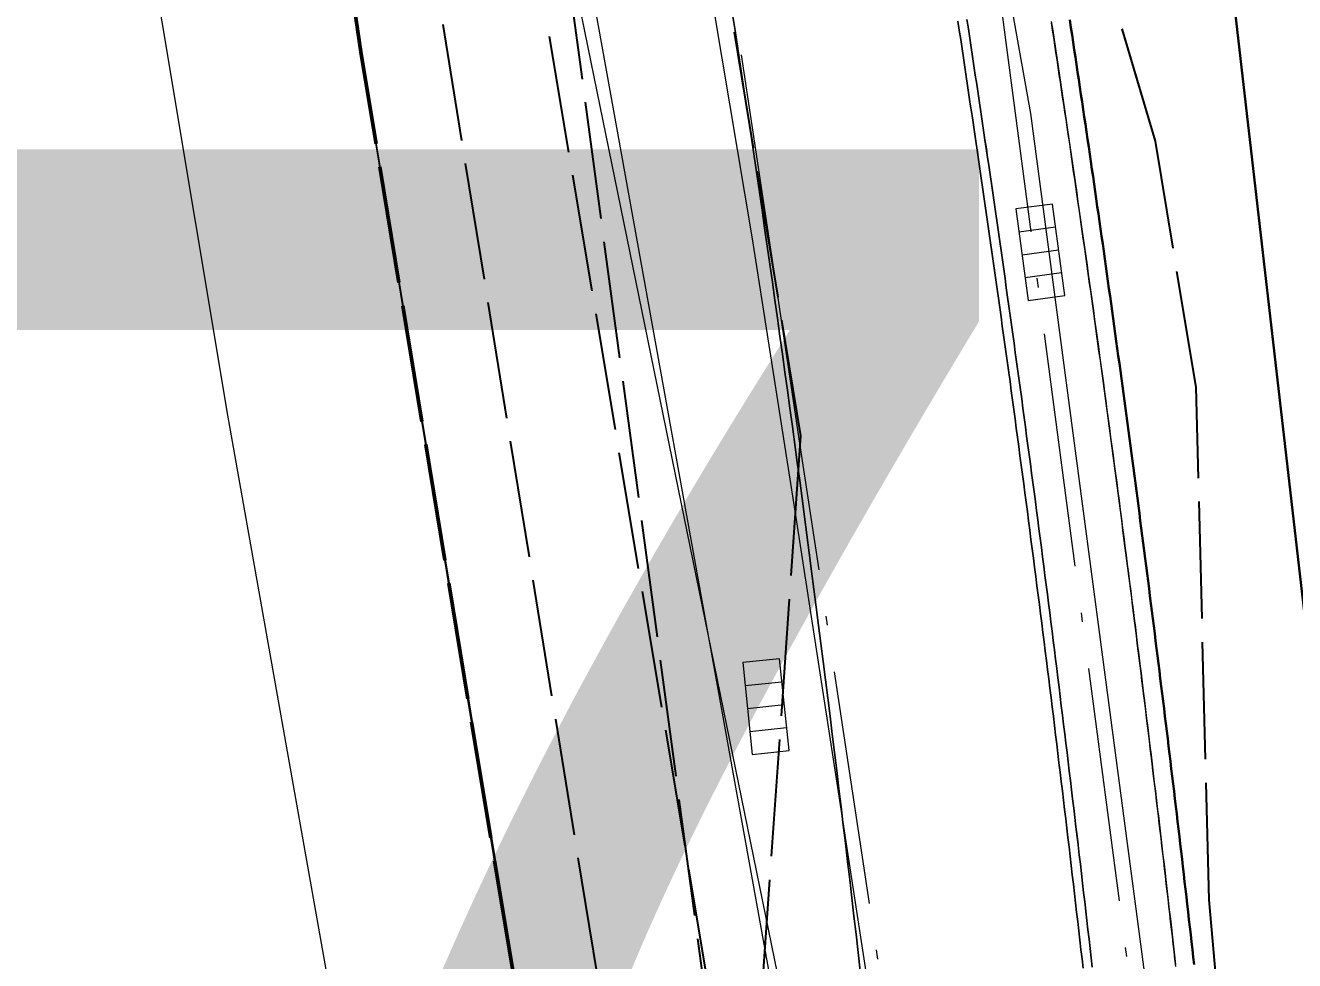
# Model space of a CAD drawing. Header units: metres. Extents: x 105014 to 106600, y 111320 to 118425.
# Drawn here: x 105854.37 to 105868.12, y 117612.92 to 117623.05 of the extents above; entities that cross this region are included whole.
import ezdxf
from ezdxf.enums import TextEntityAlignment as Align

# ---------------------------------------------------------------- set-up
doc = ezdxf.new("R2010")
doc.units = ezdxf.units.M
doc.linetypes.add('DASHDOT', pattern=[3.556, 2.54, -0.508, 0, -0.508])
doc.linetypes.add('DASHED', pattern=[1.524, 1.27, -0.254])
for name, color, linetype, lineweight in [('00-BASE-LIMITE', 7, 'DASHED', 50), ('00-BASE-UE', 42, 'DASHED', 25), ('10-PAV-CALZADA-MIXTA', 8, 'CONTINUOUS', 30), ('10-PAV-CICLORUTA', 76, 'CONTINUOUS', 18), ('10-PAV-SARDINEL', 252, 'CONTINUOUS', 13), ('20-EP-ZONA-DURA', 253, 'CONTINUOUS', 13), ('20-EP-ZONA-VERDE', 84, 'CONTINUOUS', 13), ('30-RED-ENEL-PROY', 1, 'DASHED', 25), ('30-RED-ETB-EXIST', 145, 'CONTINUOUS', 13), ('30-RED-MOVISTAR-PROY', 4, 'DASHED', 25), ('30-RED-VANTI-EXIST', 52, 'CONTINUOUS', 13), ('30-RED-VANTI-PROY', 2, 'DASHED', 25), ('30-RED-VANTI-RETIRO', 8, 'DASHDOT', 13), ('35-RH-ACUE-MENOR-EXIST', 151, 'CONTINUOUS', 13), ('35-RH-ACUE-MENOR-PROY', 5, 'DASHED', 25), ('35-RH-PLUV-COLECTOR', 96, 'CONTINUOUS', 30), ('35-RH-PLUV-NODOS', 94, 'CONTINUOUS', 13), ('40-ROT-UE', 7, 'CONTINUOUS', 25), ('60-PREDIAL-LOTE', 42, 'CONTINUOUS', 13)]:
    doc.layers.add(name, color=color, linetype=linetype, lineweight=lineweight)

# ---------------------------------------------------------------- blocks, each defined once
blk = doc.blocks.new('SUMIDERO')
for p, q in [((-0.25, -0.2), (-0.25, 0.2)), ((0, -0.2), (0, 0.2)), ((0.25, -0.2), (0.25, 0.2))]:
    blk.add_line(p, q)
blk.add_lwpolyline([(-0.5, -0.2), (0.5, -0.2), (0.5, 0.2), (-0.5, 0.2)], close=True)

msp = doc.modelspace()

# ---------------------------------------------------------------- linework, layer by layer
at = {"layer": '00-BASE-LIMITE'}
msp.add_lwpolyline([(105858.9441, 117579.2321), (105858.0037, 117587.7827), (105859.2081, 117587.8995), (105858.6655, 117593.8995), (105857.3439, 117593.7831), (105856.4461, 117601.9481), (105856.3551, 117604.7461), (105857.6787, 117604.7817), (105858.9231, 117604.8151), (105859.8441, 117605.0941), (105860.3721, 117605.6111), (105860.6751, 117606.6931), (105860.1551, 117609.7351), (105858.0071, 117622.7351), (105856.6081, 117632.3481), (105854.4211, 117644.3971), (105852.0211, 117656.1071), (105849.9291, 117664.9301), (105847.7841, 117674.2351), (105846.2941, 117680.5101), (105844.4413, 117688.0453)], dxfattribs=at)
at = {"layer": '00-BASE-UE'}
msp.add_lwpolyline([(105858.9441, 117579.2321), (105858.0037, 117587.7827), (105859.2081, 117587.8995), (105858.6655, 117593.8995), (105857.3439, 117593.7831), (105856.4461, 117601.9481), (105856.3551, 117604.7461), (105857.6787, 117604.7817), (105858.9231, 117604.8151), (105859.8441, 117605.0941), (105860.3721, 117605.6111), (105860.6751, 117606.6931), (105860.1551, 117609.7351), (105858.0071, 117622.7351), (105856.6081, 117632.3481), (105854.4211, 117644.3971), (105852.0211, 117656.1071), (105849.9291, 117664.9301), (105847.7841, 117674.2351), (105846.2941, 117680.5101), (105844.4413, 117688.0453)], dxfattribs=at)
at = {"layer": '10-PAV-CALZADA-MIXTA'}
msp.add_lwpolyline([(105867.0281, 117612.8723), (105867.0191, 117612.9541), (105867.0099, 117613.0357), (105867.0005, 117613.1173), (105866.9911, 117613.1991), (105866.9817, 117613.2807), (105866.9721, 117613.3623), (105866.9627, 117613.4439), (105866.9533, 117613.5255), (105866.9439, 117613.6071), (105866.9345, 117613.6887), (105866.9249, 117613.7703), (105866.9155, 117613.8519), (105866.9061, 117613.9335), (105866.8967, 117614.0151), (105866.8871, 117614.0969), (105866.8777, 117614.1785), (105866.8683, 117614.2601), (105866.8587, 117614.3417), (105866.8489, 117614.4231), (105866.8391, 117614.5047), (105866.8293, 117614.5861), (105866.8195, 117614.6677), (105866.8099, 117614.7491), (105866.8001, 117614.8307), (105866.7903, 117614.9123), (105866.7805, 117614.9937), (105866.7707, 117615.0753), (105866.7609, 117615.1567), (105866.7511, 117615.2383), (105866.7413, 117615.3197), (105866.7315, 117615.4013), (105866.7217, 117615.4827), (105866.7119, 117615.5643), (105866.7019, 117615.6457), (105866.6917, 117615.7271), (105866.6817, 117615.8085), (105866.6715, 117615.8899), (105866.6613, 117615.9713), (105866.6513, 117616.0527), (105866.6411, 117616.1341), (105866.6309, 117616.2155), (105866.6209, 117616.2969), (105866.6107, 117616.3783), (105866.6005, 117616.4597), (105866.5905, 117616.5411), (105866.5803, 117616.6225), (105866.5701, 117616.7039), (105866.5601, 117616.7853), (105866.5497, 117616.8665), (105866.5391, 117616.9479), (105866.5287, 117617.0291), (105866.5183, 117617.1103), (105866.5077, 117617.1917), (105866.4973, 117617.2729), (105866.4867, 117617.3541), (105866.4763, 117617.4355), (105866.4657, 117617.5167), (105866.4553, 117617.5981), (105866.4449, 117617.6793), (105866.4343, 117617.7607), (105866.4239, 117617.8419), (105866.4133, 117617.9231), (105866.4029, 117618.0045), (105866.3923, 117618.0857), (105866.3813, 117618.1667), (105866.3705, 117618.2479), (105866.3597, 117618.3291), (105866.3487, 117618.4103), (105866.3379, 117618.4915), (105866.3271, 117618.5727), (105866.3161, 117618.6537), (105866.3053, 117618.7349), (105866.2945, 117618.8161), (105866.2835, 117618.8973), (105866.2727, 117618.9783), (105866.2619, 117619.0595), (105866.2509, 117619.1407), (105866.2401, 117619.2219), (105866.2293, 117619.3031), (105866.2181, 117619.3841), (105866.2067, 117619.4651), (105866.1955, 117619.5461), (105866.1843, 117619.6271), (105866.1731, 117619.7081), (105866.1617, 117619.7893), (105866.1505, 117619.8703), (105866.1393, 117619.9513), (105866.1281, 117620.0323), (105866.1167, 117620.1133), (105866.1055, 117620.1943), (105866.0943, 117620.2753), (105866.0829, 117620.3565), (105866.0717, 117620.4375), (105866.0605, 117620.5185), (105866.0489, 117620.5995), (105866.0373, 117620.6803), (105866.0257, 117620.7613), (105866.0141, 117620.8421), (105866.0025, 117620.9231), (105865.9907, 117621.0039), (105865.9791, 117621.0849), (105865.9675, 117621.1657), (105865.9557, 117621.2467), (105865.9441, 117621.3275), (105865.9325, 117621.4085), (105865.9209, 117621.4893), (105865.9091, 117621.5703), (105865.8975, 117621.6511), (105865.8859, 117621.7321), (105865.8741, 117621.8129), (105865.8621, 117621.8937), (105865.8499, 117621.9745), (105865.8379, 117622.0553), (105865.8259, 117622.1361), (105865.8137, 117622.2169), (105865.8017, 117622.2977), (105865.7897, 117622.3785), (105865.7775, 117622.4593), (105865.7655, 117622.5401), (105865.7535, 117622.6207), (105865.7413, 117622.7015), (105865.7293, 117622.7823), (105865.7173, 117622.8631), (105865.7051, 117622.9439), (105865.6931, 117623.0247), (105865.6807, 117623.1055)], dxfattribs=at)
at = {"layer": '10-PAV-CICLORUTA'}
for points in [[(105863.4125, 117612.8063), (105863.3897, 117613.0035), (105863.3669, 117613.2009), (105863.3439, 117613.3981), (105863.3211, 117613.5955), (105863.2983, 117613.7927), (105863.2751, 117613.9899), (105863.2515, 117614.1869), (105863.2279, 117614.3837), (105863.2043, 117614.5807), (105863.1805, 117614.7775), (105863.1569, 117614.9745), (105863.1331, 117615.1713), (105863.1087, 117615.3679), (105863.0843, 117615.5645), (105863.0597, 117615.7611), (105863.0353, 117615.9575), (105863.0109, 117616.1541), (105862.9863, 117616.3507), (105862.9611, 117616.5469), (105862.9357, 117616.7431), (105862.9105, 117616.9391), (105862.8851, 117617.1353), (105862.8599, 117617.3315), (105862.8345, 117617.5277), (105862.8085, 117617.7237), (105862.7823, 117617.9193), (105862.7561, 117618.1151), (105862.7299, 117618.3109), (105862.7037, 117618.5067), (105862.6775, 117618.7025), (105862.6509, 117618.8981), (105862.6239, 117619.0935), (105862.5967, 117619.2889), (105862.5695, 117619.4841), (105862.5425, 117619.6795), (105862.5153, 117619.8749), (105862.4881, 117620.0703), (105862.4601, 117620.2653), (105862.4319, 117620.4601), (105862.4039, 117620.6551), (105862.3757, 117620.8501), (105862.3477, 117621.0451), (105862.3195, 117621.2401), (105862.2907, 117621.4347), (105862.2615, 117621.6293), (105862.2325, 117621.8239), (105862.2035, 117622.0185), (105862.1743, 117622.2131), (105862.1453, 117622.4075), (105862.1157, 117622.6021), (105862.0855, 117622.7965), (105862.0555, 117622.9909), (105862.0253, 117623.1853)], [(105864.4683, 117623.0929), (105864.4837, 117622.9929), (105864.4993, 117622.8931), (105864.5143, 117622.7931), (105864.5293, 117622.6931), (105864.5443, 117622.5931), (105864.5591, 117622.4931), (105864.5741, 117622.3931), (105864.5891, 117622.2931), (105864.6039, 117622.1931), (105864.6189, 117622.0931), (105864.6339, 117621.9931), (105864.6489, 117621.8931), (105864.6639, 117621.7931), (105864.6787, 117621.6931), (105864.6935, 117621.5931), (105864.7079, 117621.4929), (105864.7223, 117621.3927), (105864.7369, 117621.2925), (105864.7513, 117621.1923), (105864.7657, 117621.0923), (105864.7801, 117620.9921), (105864.7945, 117620.8919), (105864.8089, 117620.7917), (105864.8233, 117620.6915), (105864.8379, 117620.5913), (105864.8523, 117620.4911), (105864.8667, 117620.3911), (105864.8807, 117620.2907), (105864.8945, 117620.1903), (105864.9085, 117620.0901), (105864.9225, 117619.9897), (105864.9363, 117619.8893), (105864.9503, 117619.7889), (105864.9643, 117619.6887), (105864.9781, 117619.5883), (105864.9921, 117619.4879), (105865.0061, 117619.3877), (105865.0199, 117619.2873), (105865.0339, 117619.1869), (105865.0475, 117619.0865), (105865.0611, 117618.9861), (105865.0745, 117618.8855), (105865.0879, 117618.7849), (105865.1013, 117618.6845), (105865.1147, 117618.5839), (105865.1283, 117618.4833), (105865.1417, 117618.3829), (105865.1553, 117618.2823), (105865.1687, 117618.1819), (105865.1821, 117618.0813), (105865.1955, 117617.9809), (105865.2089, 117617.8803), (105865.2219, 117617.7795), (105865.2349, 117617.6789), (105865.2479, 117617.5783), (105865.2609, 117617.4775), (105865.2739, 117617.3769), (105865.2869, 117617.2763), (105865.2999, 117617.1755), (105865.3129, 117617.0749), (105865.3259, 117616.9741), (105865.3389, 117616.8735), (105865.3519, 117616.7729), (105865.3649, 117616.6721), (105865.3775, 117616.5713), (105865.3901, 117616.4705), (105865.4025, 117616.3697), (105865.4151, 117616.2687), (105865.4277, 117616.1679), (105865.4401, 117616.0671), (105865.4527, 117615.9663), (105865.4653, 117615.8655), (105865.4779, 117615.7645), (105865.4903, 117615.6637), (105865.5029, 117615.5629), (105865.5155, 117615.4621), (105865.5279, 117615.3611), (105865.5399, 117615.2601), (105865.5521, 117615.1591), (105865.5641, 117615.0581), (105865.5763, 117614.9571), (105865.5883, 117614.8561), (105865.6005, 117614.7551), (105865.6125, 117614.6541), (105865.6247, 117614.5531), (105865.6369, 117614.4521), (105865.6489, 117614.3511), (105865.6611, 117614.2501), (105865.6731, 117614.1491), (105865.6849, 117614.0479), (105865.6965, 117613.9467), (105865.7083, 117613.8455), (105865.7199, 117613.7443), (105865.7317, 117613.6433), (105865.7433, 117613.5421), (105865.7551, 117613.4409), (105865.7667, 117613.3397), (105865.7785, 117613.2387), (105865.7903, 117613.1375), (105865.8019, 117613.0363), (105865.8135, 117612.9351), (105865.8251, 117612.8339)]]:
    msp.add_lwpolyline(points, dxfattribs=at)
at = {"layer": '10-PAV-SARDINEL'}
for points in [[(105866.8294, 117612.8502), (105866.8204, 117612.932), (105866.8112, 117613.0131), (105866.8018, 117613.0945), (105866.7924, 117613.1763), (105866.7831, 117613.2576), (105866.7735, 117613.3392), (105866.764, 117613.421), (105866.7546, 117613.5026), (105866.7452, 117613.5842), (105866.7359, 117613.6656), (105866.7263, 117613.7472), (105866.7168, 117613.829), (105866.7074, 117613.9106), (105866.6981, 117613.992), (105866.6885, 117614.0738), (105866.679, 117614.1556), (105866.6697, 117614.237), (105866.6601, 117614.3181), (105866.6503, 117614.3993), (105866.6405, 117614.4809), (105866.6307, 117614.5623), (105866.6209, 117614.6441), (105866.6113, 117614.7255), (105866.6015, 117614.8069), (105866.5917, 117614.8885), (105866.5819, 117614.9699), (105866.5721, 117615.0515), (105866.5623, 117615.1329), (105866.5525, 117615.2145), (105866.5427, 117615.2959), (105866.5329, 117615.3775), (105866.5231, 117615.4589), (105866.5134, 117615.5402), (105866.5035, 117615.6211), (105866.4933, 117615.7025), (105866.4833, 117615.7839), (105866.4731, 117615.865), (105866.4629, 117615.9467), (105866.4529, 117616.0281), (105866.4427, 117616.1092), (105866.4325, 117616.1909), (105866.4225, 117616.2723), (105866.4123, 117616.3534), (105866.4021, 117616.4351), (105866.3921, 117616.5165), (105866.3819, 117616.5976), (105866.3717, 117616.6793), (105866.3617, 117616.7604), (105866.3514, 117616.8409), (105866.3408, 117616.9223), (105866.3303, 117617.0037), (105866.32, 117617.0847), (105866.3094, 117617.1661), (105866.299, 117617.2473), (105866.2884, 117617.3285), (105866.278, 117617.4099), (105866.2674, 117617.4911), (105866.2569, 117617.5728), (105866.2466, 117617.6537), (105866.236, 117617.7351), (105866.2256, 117617.8163), (105866.215, 117617.8975), (105866.2046, 117617.9789), (105866.1941, 117618.0593), (105866.1831, 117618.1401), (105866.1722, 117618.2215), (105866.1615, 117618.3025), (105866.1505, 117618.3837), (105866.1396, 117618.4651), (105866.1289, 117618.5461), (105866.1179, 117618.6271), (105866.107, 117618.7085), (105866.0963, 117618.7895), (105866.0853, 117618.8707), (105866.0745, 117618.9519), (105866.0637, 117619.0329), (105866.0527, 117619.1141), (105866.0418, 117619.1955), (105866.0311, 117619.2762), (105866.0201, 117619.3565), (105866.0087, 117619.4375), (105865.9974, 117619.5187), (105865.9862, 117619.5997), (105865.975, 117619.6805), (105865.9636, 117619.7617), (105865.9524, 117619.8429), (105865.9412, 117619.9239), (105865.9301, 117620.0047), (105865.9187, 117620.0857), (105865.9074, 117620.1669), (105865.8962, 117620.2477), (105865.8848, 117620.3289), (105865.8736, 117620.4101), (105865.8625, 117620.4906), (105865.8509, 117620.5711), (105865.8393, 117620.6519), (105865.8277, 117620.7329), (105865.8161, 117620.8137), (105865.8046, 117620.8945), (105865.7928, 117620.9753), (105865.7811, 117621.0565), (105865.7696, 117621.1371), (105865.7578, 117621.2181), (105865.7461, 117621.2991), (105865.7345, 117621.3801), (105865.723, 117621.4607), (105865.7112, 117621.5417), (105865.6995, 117621.6227), (105865.688, 117621.7035), (105865.6763, 117621.7838), (105865.6643, 117621.8641), (105865.6521, 117621.9449), (105865.6401, 117622.0259), (105865.6281, 117622.1065), (105865.6159, 117622.1873), (105865.6039, 117622.2683), (105865.5919, 117622.3489), (105865.5797, 117622.4297), (105865.5677, 117622.5107), (105865.5557, 117622.591), (105865.5435, 117622.6719), (105865.5315, 117622.7529), (105865.5195, 117622.8335), (105865.5073, 117622.9143), (105865.4954, 117622.9949), (105865.4831, 117623.0749)], [(105865.6807, 117623.1055), (105865.6931, 117623.0247), (105865.7051, 117622.9439), (105865.7173, 117622.8631), (105865.7293, 117622.7823), (105865.7413, 117622.7015), (105865.7535, 117622.6207), (105865.7655, 117622.5401), (105865.7775, 117622.4593), (105865.7897, 117622.3785), (105865.8017, 117622.2977), (105865.8137, 117622.2169), (105865.8259, 117622.1361), (105865.8379, 117622.0553), (105865.8499, 117621.9745), (105865.8621, 117621.8937), (105865.8741, 117621.8129), (105865.8859, 117621.7321), (105865.8975, 117621.6511), (105865.9091, 117621.5703), (105865.9209, 117621.4893), (105865.9325, 117621.4085), (105865.9441, 117621.3275), (105865.9557, 117621.2467), (105865.9675, 117621.1657), (105865.9791, 117621.0849), (105865.9907, 117621.0039), (105866.0025, 117620.9231), (105866.0141, 117620.8421), (105866.0257, 117620.7613), (105866.0373, 117620.6803), (105866.0489, 117620.5995), (105866.0605, 117620.5185), (105866.0717, 117620.4375), (105866.0829, 117620.3565), (105866.0943, 117620.2753), (105866.1055, 117620.1943), (105866.1167, 117620.1133), (105866.1281, 117620.0323), (105866.1393, 117619.9513), (105866.1505, 117619.8703), (105866.1617, 117619.7893), (105866.1731, 117619.7081), (105866.1843, 117619.6271), (105866.1955, 117619.5461), (105866.2067, 117619.4651), (105866.2181, 117619.3841), (105866.2293, 117619.3031), (105866.2401, 117619.2219), (105866.2509, 117619.1407), (105866.2619, 117619.0595), (105866.2727, 117618.9783), (105866.2835, 117618.8973), (105866.2945, 117618.8161), (105866.3053, 117618.7349), (105866.3161, 117618.6537), (105866.3271, 117618.5727), (105866.3379, 117618.4915), (105866.3487, 117618.4103), (105866.3597, 117618.3291), (105866.3705, 117618.2479), (105866.3813, 117618.1667), (105866.3923, 117618.0857), (105866.4029, 117618.0045), (105866.4133, 117617.9231), (105866.4239, 117617.8419), (105866.4343, 117617.7607), (105866.4449, 117617.6793), (105866.4553, 117617.5981), (105866.4657, 117617.5167), (105866.4763, 117617.4355), (105866.4867, 117617.3541), (105866.4973, 117617.2729), (105866.5077, 117617.1917), (105866.5183, 117617.1103), (105866.5287, 117617.0291), (105866.5391, 117616.9479), (105866.5497, 117616.8665), (105866.5601, 117616.7853), (105866.5701, 117616.7039), (105866.5803, 117616.6225), (105866.5905, 117616.5411), (105866.6005, 117616.4597), (105866.6107, 117616.3783), (105866.6209, 117616.2969), (105866.6309, 117616.2155), (105866.6411, 117616.1341), (105866.6513, 117616.0527), (105866.6613, 117615.9713), (105866.6715, 117615.8899), (105866.6817, 117615.8085), (105866.6917, 117615.7271), (105866.7019, 117615.6457), (105866.7119, 117615.5643), (105866.7217, 117615.4827), (105866.7315, 117615.4013), (105866.7413, 117615.3197), (105866.7511, 117615.2383), (105866.7609, 117615.1567), (105866.7707, 117615.0753), (105866.7805, 117614.9937), (105866.7903, 117614.9123), (105866.8001, 117614.8307), (105866.8099, 117614.7491), (105866.8195, 117614.6677), (105866.8293, 117614.5861), (105866.8391, 117614.5047), (105866.8489, 117614.4231), (105866.8587, 117614.3417), (105866.8683, 117614.2601), (105866.8777, 117614.1785), (105866.8871, 117614.0969), (105866.8967, 117614.0151), (105866.9061, 117613.9335), (105866.9155, 117613.8519), (105866.9249, 117613.7703), (105866.9345, 117613.6887), (105866.9439, 117613.6071), (105866.9533, 117613.5255), (105866.9627, 117613.4439), (105866.9721, 117613.3623), (105866.9817, 117613.2807), (105866.9911, 117613.1991), (105867.0005, 117613.1173), (105867.0099, 117613.0357), (105867.0191, 117612.9541), (105867.0281, 117612.8723)]]:
    msp.add_lwpolyline(points, dxfattribs=at)
at = {"layer": '20-EP-ZONA-DURA'}
for points in [[(105858.9441, 117579.2321), (105858.0037, 117587.7827), (105859.2081, 117587.8995), (105858.6655, 117593.8995), (105857.3439, 117593.7831), (105856.4461, 117601.9481), (105856.3551, 117604.7461), (105857.6787, 117604.7817), (105858.9231, 117604.8151), (105859.8441, 117605.0941), (105860.3721, 117605.6111), (105860.6751, 117606.6931), (105860.1551, 117609.7351), (105858.0071, 117622.7351), (105856.6081, 117632.3481), (105854.4211, 117644.3971), (105852.0211, 117656.1071), (105849.9291, 117664.9301), (105847.7841, 117674.2351), (105846.2941, 117680.5101), (105844.4413, 117688.0453)], [(105862.0253, 117623.1853), (105862.0555, 117622.9909), (105862.0855, 117622.7965), (105862.1157, 117622.6021), (105862.1453, 117622.4075), (105862.1743, 117622.2131), (105862.2035, 117622.0185), (105862.2325, 117621.8239), (105862.2615, 117621.6293), (105862.2907, 117621.4347), (105862.3195, 117621.2401), (105862.3477, 117621.0451), (105862.3757, 117620.8501), (105862.4039, 117620.6551), (105862.4319, 117620.4601), (105862.4601, 117620.2653), (105862.4881, 117620.0703), (105862.5153, 117619.8749), (105862.5425, 117619.6795), (105862.5695, 117619.4841), (105862.5967, 117619.2889), (105862.6239, 117619.0935), (105862.6509, 117618.8981), (105862.6775, 117618.7025), (105862.7037, 117618.5067), (105862.7299, 117618.3109), (105862.7561, 117618.1151), (105862.7823, 117617.9193), (105862.8085, 117617.7237), (105862.8345, 117617.5277), (105862.8599, 117617.3315), (105862.8851, 117617.1353), (105862.9105, 117616.9391), (105862.9357, 117616.7431), (105862.9611, 117616.5469), (105862.9863, 117616.3507), (105863.0109, 117616.1541), (105863.0353, 117615.9575), (105863.0597, 117615.7611), (105863.0843, 117615.5645), (105863.1087, 117615.3679), (105863.1331, 117615.1713), (105863.1569, 117614.9745), (105863.1805, 117614.7775), (105863.2043, 117614.5807), (105863.2279, 117614.3837), (105863.2515, 117614.1869), (105863.2751, 117613.9899), (105863.2983, 117613.7927), (105863.3211, 117613.5955), (105863.3439, 117613.3981), (105863.3669, 117613.2009), (105863.3897, 117613.0035), (105863.4125, 117612.8063)], [(105865.8251, 117612.8339), (105865.8135, 117612.9351), (105865.8019, 117613.0363), (105865.7903, 117613.1375), (105865.7785, 117613.2387), (105865.7667, 117613.3397), (105865.7551, 117613.4409), (105865.7433, 117613.5421), (105865.7317, 117613.6433), (105865.7199, 117613.7443), (105865.7083, 117613.8455), (105865.6965, 117613.9467), (105865.6849, 117614.0479), (105865.6731, 117614.1491), (105865.6611, 117614.2501), (105865.6489, 117614.3511), (105865.6369, 117614.4521), (105865.6247, 117614.5531), (105865.6125, 117614.6541), (105865.6005, 117614.7551), (105865.5883, 117614.8561), (105865.5763, 117614.9571), (105865.5641, 117615.0581), (105865.5521, 117615.1591), (105865.5399, 117615.2601), (105865.5279, 117615.3611), (105865.5155, 117615.4621), (105865.5029, 117615.5629), (105865.4903, 117615.6637), (105865.4779, 117615.7645), (105865.4653, 117615.8655), (105865.4527, 117615.9663), (105865.4401, 117616.0671), (105865.4277, 117616.1679), (105865.4151, 117616.2687), (105865.4025, 117616.3697), (105865.3901, 117616.4705), (105865.3775, 117616.5713), (105865.3649, 117616.6721), (105865.3519, 117616.7729), (105865.3389, 117616.8735), (105865.3259, 117616.9741), (105865.3129, 117617.0749), (105865.2999, 117617.1755), (105865.2869, 117617.2763), (105865.2739, 117617.3769), (105865.2609, 117617.4775), (105865.2479, 117617.5783), (105865.2349, 117617.6789), (105865.2219, 117617.7795), (105865.2089, 117617.8803), (105865.1955, 117617.9809), (105865.1821, 117618.0813), (105865.1687, 117618.1819), (105865.1553, 117618.2823), (105865.1417, 117618.3829), (105865.1283, 117618.4833), (105865.1147, 117618.5839), (105865.1013, 117618.6845), (105865.0879, 117618.7849), (105865.0745, 117618.8855), (105865.0611, 117618.9861), (105865.0475, 117619.0865), (105865.0339, 117619.1869), (105865.0199, 117619.2873), (105865.0061, 117619.3877), (105864.9921, 117619.4879), (105864.9781, 117619.5883), (105864.9643, 117619.6887), (105864.9503, 117619.7889), (105864.9363, 117619.8893), (105864.9225, 117619.9897), (105864.9085, 117620.0901), (105864.8945, 117620.1903), (105864.8807, 117620.2907), (105864.8667, 117620.3911), (105864.8523, 117620.4911), (105864.8379, 117620.5913), (105864.8233, 117620.6915), (105864.8089, 117620.7917), (105864.7945, 117620.8919), (105864.7801, 117620.9921), (105864.7657, 117621.0923), (105864.7513, 117621.1923), (105864.7369, 117621.2925), (105864.7223, 117621.3927), (105864.7079, 117621.4929), (105864.6935, 117621.5931), (105864.6787, 117621.6931), (105864.6639, 117621.7931), (105864.6489, 117621.8931), (105864.6339, 117621.9931), (105864.6189, 117622.0931), (105864.6039, 117622.1931), (105864.5891, 117622.2931), (105864.5741, 117622.3931), (105864.5591, 117622.4931), (105864.5443, 117622.5931), (105864.5293, 117622.6931), (105864.5143, 117622.7931), (105864.4993, 117622.8931), (105864.4837, 117622.9929), (105864.4683, 117623.0929)], [(105864.5671, 117623.1083), (105864.5825, 117623.0083), (105864.5981, 117622.9081), (105864.6133, 117622.8079), (105864.6281, 117622.7079), (105864.6431, 117622.6079), (105864.6581, 117622.5079), (105864.6731, 117622.4079), (105864.6879, 117622.3079), (105864.7029, 117622.2079), (105864.7179, 117622.1079), (105864.7327, 117622.0079), (105864.7477, 117621.9079), (105864.7627, 117621.8079), (105864.7776, 117621.7077), (105864.7875, 117621.6411), (105864.8069, 117621.5071), (105864.8213, 117621.4069), (105864.8357, 117621.3069), (105864.8503, 117621.2065), (105864.8647, 117621.1065), (105864.8791, 117621.0063), (105864.8935, 117620.9061), (105864.9079, 117620.8059), (105864.9223, 117620.7057), (105864.9367, 117620.6057), (105864.9513, 117620.5055), (105864.9657, 117620.4051), (105864.9797, 117620.3045), (105864.9935, 117620.2041), (105865.0075, 117620.1037), (105865.0215, 117620.0035), (105865.0353, 117619.9031), (105865.0493, 117619.8027), (105865.0633, 117619.7023), (105865.0771, 117619.6021), (105865.0911, 117619.5017), (105865.1051, 117619.4013), (105865.1191, 117619.3011), (105865.1329, 117619.2005), (105865.1467, 117619.0999), (105865.1601, 117618.9993), (105865.1735, 117618.8987), (105865.1871, 117618.7983), (105865.2005, 117618.6977), (105865.2139, 117618.5973), (105865.2275, 117618.4967), (105865.2409, 117618.3961), (105865.2543, 117618.2957), (105865.2677, 117618.1951), (105865.2813, 117618.0947), (105865.2947, 117617.9941), (105865.3051, 117617.9161), (105865.3211, 117617.7925), (105865.3341, 117617.6917), (105865.3471, 117617.5911), (105865.3601, 117617.4903), (105865.3731, 117617.3897), (105865.3861, 117617.2889), (105865.3991, 117617.1883), (105865.4121, 117617.0877), (105865.4251, 117616.9869), (105865.4381, 117616.8863), (105865.4511, 117616.7855), (105865.4641, 117616.6847), (105865.4767, 117616.5837), (105865.4893, 117616.4827), (105865.5017, 117616.3819), (105865.5143, 117616.2811), (105865.5269, 117616.1803), (105865.5395, 117616.0795), (105865.5519, 117615.9785), (105865.5645, 117615.8777), (105865.5771, 117615.7769), (105865.5895, 117615.6761), (105865.6021, 117615.5751), (105865.6147, 117615.4743), (105865.6271, 117615.3731), (105865.6393, 117615.2721), (105865.6513, 117615.1711), (105865.6635, 117615.0699), (105865.6755, 117614.9689), (105865.6877, 117614.8679), (105865.6997, 117614.7669), (105865.7119, 117614.6661), (105865.7239, 117614.5649), (105865.7361, 117614.4639), (105865.7483, 117614.3629), (105865.7604, 117614.2619), (105865.7711, 117614.1727), (105865.7725, 117614.1607), (105865.7841, 117614.0593), (105865.7959, 117613.9583), (105865.8077, 117613.8571), (105865.8193, 117613.7559), (105865.8309, 117613.6547), (105865.8427, 117613.5535), (105865.8545, 117613.4525), (105865.8661, 117613.3513), (105865.8777, 117613.2501), (105865.8895, 117613.1489), (105865.9013, 117613.0477), (105865.9129, 117612.9465), (105865.9243, 117612.8451)]]:
    msp.add_lwpolyline(points, dxfattribs=at)
at = {"layer": '20-EP-ZONA-VERDE'}
for points in [[(105865.9243, 117612.8451), (105865.9129, 117612.9465), (105865.9013, 117613.0477), (105865.8895, 117613.1489), (105865.8777, 117613.2501), (105865.8661, 117613.3513), (105865.8545, 117613.4525), (105865.8427, 117613.5535), (105865.8309, 117613.6547), (105865.8193, 117613.7559), (105865.8077, 117613.8571), (105865.7959, 117613.9583), (105865.7841, 117614.0593), (105865.7711, 117614.1727), (105865.7483, 117614.3629), (105865.7361, 117614.4639), (105865.7239, 117614.5649), (105865.7119, 117614.6661), (105865.6997, 117614.7669), (105865.6877, 117614.8679), (105865.6755, 117614.9689), (105865.6635, 117615.0699), (105865.6513, 117615.1711), (105865.6393, 117615.2721), (105865.6271, 117615.3731), (105865.6147, 117615.4743), (105865.6021, 117615.5751), (105865.5895, 117615.6761), (105865.5771, 117615.7769), (105865.5645, 117615.8777), (105865.5519, 117615.9785), (105865.5395, 117616.0795), (105865.5269, 117616.1803), (105865.5143, 117616.2811), (105865.5017, 117616.3819), (105865.4893, 117616.4827), (105865.4767, 117616.5837), (105865.4641, 117616.6847), (105865.4511, 117616.7855), (105865.4381, 117616.8863), (105865.4251, 117616.9869), (105865.4121, 117617.0877), (105865.3991, 117617.1883), (105865.3861, 117617.2889), (105865.3731, 117617.3897), (105865.3601, 117617.4903), (105865.3471, 117617.5911), (105865.3341, 117617.6917), (105865.3211, 117617.7925), (105865.3051, 117617.9161), (105865.2813, 117618.0947), (105865.2677, 117618.1951), (105865.2543, 117618.2957), (105865.2409, 117618.3961), (105865.2275, 117618.4967), (105865.2139, 117618.5973), (105865.2005, 117618.6977), (105865.1871, 117618.7983), (105865.1735, 117618.8987), (105865.1601, 117618.9993), (105865.1467, 117619.0999), (105865.1329, 117619.2005), (105865.1191, 117619.3011), (105865.1051, 117619.4013), (105865.0911, 117619.5017), (105865.0771, 117619.6021), (105865.0633, 117619.7023), (105865.0493, 117619.8027), (105865.0353, 117619.9031), (105865.0215, 117620.0035), (105865.0075, 117620.1037), (105864.9935, 117620.2041), (105864.9797, 117620.3045), (105864.9657, 117620.4051), (105864.9513, 117620.5055), (105864.9367, 117620.6057), (105864.9223, 117620.7057), (105864.9079, 117620.8059), (105864.8935, 117620.9061), (105864.8791, 117621.0063), (105864.8647, 117621.1065), (105864.8503, 117621.2065), (105864.8357, 117621.3069), (105864.8213, 117621.4069), (105864.8069, 117621.5071), (105864.7875, 117621.6411), (105864.7627, 117621.8079), (105864.7477, 117621.9079), (105864.7327, 117622.0079), (105864.7179, 117622.1079), (105864.7029, 117622.2079), (105864.6879, 117622.3079), (105864.6731, 117622.4079), (105864.6581, 117622.5079), (105864.6431, 117622.6079), (105864.6281, 117622.7079), (105864.6133, 117622.8079), (105864.5981, 117622.9081), (105864.5825, 117623.0083), (105864.5671, 117623.1083)], [(105865.4809, 117623.0883), (105865.4959, 117622.9911), (105865.5105, 117622.8937), (105865.5251, 117622.7959), (105865.5397, 117622.6983), (105865.5543, 117622.6005), (105865.5689, 117622.5027), (105865.5835, 117622.4049), (105865.5981, 117622.3071), (105865.6127, 117622.2093), (105865.6273, 117622.1115), (105865.6419, 117622.0139), (105865.6565, 117621.9161), (105865.6711, 117621.8185), (105865.6853, 117621.7213), (105865.6993, 117621.6235), (105865.7135, 117621.5257), (105865.7277, 117621.4277), (105865.7417, 117621.3299), (105865.7559, 117621.2319), (105865.7699, 117621.1339), (105865.7841, 117621.0361), (105865.7981, 117620.9381), (105865.8123, 117620.8403), (105865.8265, 117620.7423), (105865.8405, 117620.6443), (105865.8545, 117620.5469), (105865.8681, 117620.4493), (105865.8817, 117620.3513), (105865.8953, 117620.2533), (105865.9091, 117620.1553), (105865.9227, 117620.0571), (105865.9363, 117619.9591), (105865.9499, 117619.8611), (105865.9635, 117619.7629), (105865.9771, 117619.6649), (105865.9907, 117619.5669), (105866.0043, 117619.4687), (105866.0179, 117619.3707), (105866.0315, 117619.2731), (105866.0445, 117619.1753), (105866.0577, 117619.0771), (105866.0709, 117618.9789), (105866.0841, 117618.8807), (105866.0971, 117618.7825), (105866.1103, 117618.6841), (105866.1235, 117618.5859), (105866.1367, 117618.4877), (105866.1497, 117618.3895), (105866.1629, 117618.2913), (105866.1761, 117618.1931), (105866.1891, 117618.0951), (105866.2021, 117617.9973), (105866.2147, 117617.8991), (105866.2275, 117617.8007), (105866.2401, 117617.7025), (105866.2529, 117617.6041), (105866.2655, 117617.5057), (105866.2783, 117617.4073), (105866.2909, 117617.3089), (105866.3037, 117617.2105), (105866.3163, 117617.1123), (105866.3291, 117617.0139), (105866.3417, 117616.9155), (105866.3543, 117616.8173), (105866.3667, 117616.7195), (105866.3789, 117616.6211), (105866.3913, 117616.5225), (105866.4035, 117616.4239), (105866.4157, 117616.3255), (105866.4279, 117616.2269), (105866.4403, 117616.1285), (105866.4525, 117616.0299), (105866.4647, 117615.9315), (105866.4771, 117615.8329), (105866.4893, 117615.7345), (105866.5015, 117615.6359), (105866.5137, 117615.5379), (105866.5255, 117615.4397), (105866.5375, 117615.3409), (105866.5491, 117615.2423), (105866.5611, 117615.1437), (105866.5729, 117615.0451), (105866.5847, 117614.9463), (105866.5965, 117614.8477), (105866.6083, 117614.7491), (105866.6203, 117614.6505), (105866.6321, 117614.5517), (105866.6439, 117614.4531), (105866.6557, 117614.3547), (105866.6675, 117614.2563), (105866.6789, 117614.1579), (105866.6903, 117614.0591), (105866.7017, 117613.9603), (105866.7131, 117613.8615), (105866.7245, 117613.7627), (105866.7359, 117613.6639), (105866.7473, 117613.5651), (105866.7587, 117613.4663), (105866.7703, 117613.3675), (105866.7817, 117613.2687), (105866.7931, 117613.1699), (105866.8045, 117613.0713), (105866.8157, 117612.9729), (105866.8267, 117612.8743)]]:
    msp.add_lwpolyline(points, dxfattribs=at)
at = {"layer": '30-RED-ENEL-PROY'}
msp.add_lwpolyline([(105861.0493, 117609.7659), (105857.6089, 117630.9695)], dxfattribs=at)
at = {"layer": '30-RED-ETB-EXIST'}
msp.add_lwpolyline([(105863.336, 117608.773), (105848.279, 117682.397), (105848.437, 117682.43)], dxfattribs=at)
at = {"layer": '30-RED-MOVISTAR-PROY'}
msp.add_lwpolyline([(105861.8234, 117611.8917), (105859.6741, 117627.8952)], dxfattribs=at)
at = {"layer": '30-RED-VANTI-EXIST'}
for points in [[(105868.1116, 117595.2161), (105867.3341, 117606.4133), (105865.2593, 117622.0909), (105862.2325, 117639.0191), (105858.0169, 117658.3269), (105854.4355, 117673.1365), (105853.2534, 117677.4671)], [(105862.7111, 117617.7619), (105862.6723, 117618.0141), (105862.2439, 117620.7339), (105861.7539, 117623.6609), (105861.1869, 117627.4005), (105860.7147, 117630.7853), (105860.5154, 117632.08)], [(105866.3518, 117594.2729), (105866.0297, 117595.9333), (105865.2841, 117601.0541), (105864.7167, 117604.7227), (105864.0965, 117608.7535), (105863.0815, 117615.3539), (105862.7111, 117617.7619)]]:
    msp.add_lwpolyline(points, dxfattribs=at)
at = {"layer": '30-RED-VANTI-PROY'}
for points in [[(105869.0076, 117595.5198), (105868.6531, 117597.2695), (105867.1907, 117613.5725), (105867.0495, 117619.1275), (105866.6083, 117621.7923), (105865.4567, 117625.6947), (105863.9641, 117634.1175), (105860.7383, 117649.2373), (105857.6277, 117662.3705), (105855.0055, 117673.3191), (105854.7491, 117677.2085), (105854.7285, 117677.2745)], [(105862.5031, 117620.2154), (105860.6605, 117631.3979), (105860.5154, 117632.08)], [(105862.7623, 117618.4966), (105862.7695, 117618.5991), (105862.5031, 117620.2154)], [(105862.7111, 117617.7619), (105862.7623, 117618.4966)], [(105865.4091, 117580.5267), (105864.5731, 117593.5515), (105863.8177, 117604.8973), (105862.7149, 117606.5279), (105862.2399, 117611.0045), (105862.7111, 117617.7619)]]:
    msp.add_lwpolyline(points, dxfattribs=at)
at = {"layer": '30-RED-VANTI-RETIRO'}
for points in [[(105862.5031, 117620.2154), (105858.6629, 117645.6819), (105849.6553, 117685.7127), (105845.5192, 117696.2819)], [(105867.9488, 117595.1386), (105867.1759, 117606.3127), (105864.8959, 117623.5835), (105858.9821, 117653.8091), (105853.066, 117677.5498)], [(105862.7623, 117618.4966), (105862.5031, 117620.2154)], [(105866.3518, 117594.2729), (105866.1789, 117595.5287), (105864.0559, 117609.9183), (105862.7623, 117618.4966)]]:
    msp.add_lwpolyline(points, dxfattribs=at)
at = {"layer": '35-RH-ACUE-MENOR-EXIST'}
msp.add_lwpolyline([(105865.99, 117580), (105862.79, 117610.77), (105854.69, 117655.69), (105849.41, 117683.11), (105849.14, 117684.49)], dxfattribs=at)
at = {"layer": '35-RH-ACUE-MENOR-PROY'}
msp.add_lwpolyline([(105865.0345, 117578.9526), (105863.1398, 117603.6215), (105863.0233, 117605.1391), (105858.5833, 117631.6789), (105853.7084, 117656.6809), (105850.1215, 117675.0767), (105848.5492, 117677.214), (105847.5281, 117681.3583), (105847.8116, 117684.077), (105846.9778, 117687.5084), (105846.5624, 117689.1904), (105842.9151, 117703.9511), (105842.6844, 117704.9086), (105842.6844, 117704.9086), (105842.1046, 117707.2408), (105837.4514, 117719.416), (105823.837, 117762.0291), (105809.1026, 117794.2952), (105786.0819, 117842.0848), (105773.2478, 117869.8188)], dxfattribs=at)
at = {"layer": '35-RH-PLUV-COLECTOR'}
msp.add_lwpolyline([(105871.2687, 117590.1953), (105866.6104, 117630.69)], dxfattribs=at)
msp.add_lwpolyline([(105871.2687, 117590.1953), (105866.6104, 117630.69)], dxfattribs=at)
at = {"layer": '60-PREDIAL-LOTE'}
for points in [[(105844.4369, 117688.0647), (105847.7843, 117674.2337), (105852.0218, 117656.1028), (105854.4211, 117644.3966), (105855.7549, 117636.3394), (105858.0066, 117622.7373), (105860.6744, 117606.6967), (105860.6744, 117606.6967), (105862.9313, 117587.0722), (105863.2355, 117584.4275), (105864.0476, 117577.3655)], [(105858.9538, 117579.2352), (105858.0037, 117587.7826), (105859.2081, 117587.8995), (105858.6654, 117593.8994), (105857.3438, 117593.7831), (105856.446, 117601.948), (105856.355, 117604.746), (105856.3648, 117604.7462), (105857.6787, 117604.7816), (105858.0319, 117604.7903), (105858.0862, 117604.7996), (105858.3724, 117604.8399), (105858.7045, 117604.9291), (105858.4256, 117608.3207), (105856.5622, 117618.825), (105855.4961, 117625.2083), (105855.486, 117625.2686), (105854.2421, 117632.6049), (105854.1519, 117633.1369), (105852.7003, 117641.698)]]:
    msp.add_lwpolyline(points, dxfattribs=at)

# ---------------------------------------------------------------- block references
at = {"layer": '35-RH-PLUV-NODOS'}
for p, rotation in [((105865.3618, 117620.5888), 277.6), ((105865.3618, 117620.5888), 277.6), ((105865.3618, 117620.5888), 277.6), ((105862.3896, 117615.667), 276), ((105862.3896, 117615.667), 276), ((105862.3896, 117615.667), 276)]:
    msp.add_blockref('SUMIDERO', p, dxfattribs=dict(at, rotation=rotation))

# ---------------------------------------------------------------- texts
at = {"layer": '40-ROT-UE'}
msp.add_text('UE-06  (17407.8)', height=18, dxfattribs=at).set_placement((105841.8367, 117612.7024), align=Align.MIDDLE_CENTER)

doc.saveas('drawing.dxf')
